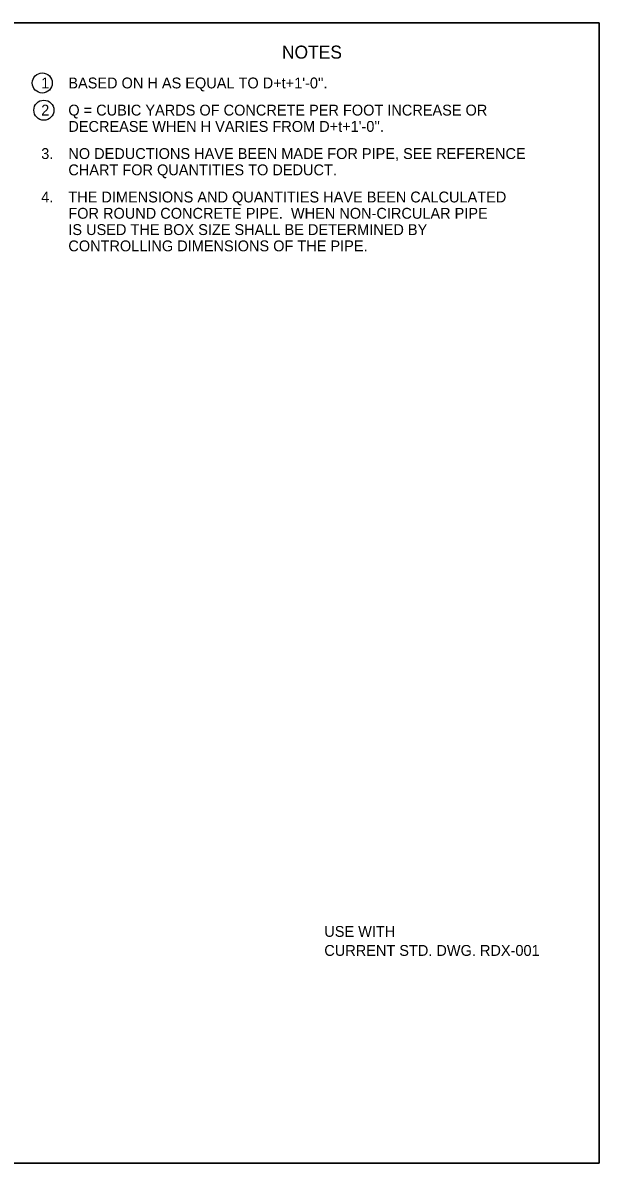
# Model space of a CAD drawing. Extents: x 1007 to 1035.5, y 1000.5 to 1021.5.
# Drawn here: x 1024.88 to 1035.5, y 1000.5 to 1021.5 of the extents above; entities that cross this region are included whole.
import ezdxf

# ---------------------------------------------------------------- set-up
doc = ezdxf.new("R2010")
doc.units = 0
for name, color, linetype in [('Level 1', 7, 'Continuous'), ('Level 10', 7, 'Continuous'), ('Level 11', 7, 'Continuous')]:
    doc.layers.add(name, color=color, linetype=linetype)

msp = doc.modelspace()

# ---------------------------------------------------------------- linework, layer by layer
at = {"layer": 'Level 1'}
for centre in [(1025.239, 1020.392), (1025.268, 1019.891)]:
    msp.add_circle(centre, 0.185, dxfattribs=at)
at = {"layer": 'Level 10'}
for p, q in [((1007, 1021.5), (1035.5, 1021.5)), ((1035.5, 1021.5), (1035.5, 1000.5)), ((1035.5, 1000.5), (1007, 1000.5))]:
    msp.add_line(p, q, dxfattribs=at)
at = {"layer": 'Level 11'}
msp.add_lwpolyline([(1007, 1000.5), (1035.5, 1000.5), (1035.5, 1021.5), (1007, 1021.5)], close=True, dxfattribs=at)

# ---------------------------------------------------------------- texts
at = {"layer": 'Level 1'}
for s, height, p in [('NOTES', 0.24, (1029.655, 1020.84)), ('1', 0.2, (1025.219, 1020.292)), ("BASED ON H AS EQUAL TO D+t+1'-0''.", 0.2, (1025.719, 1020.292)), ('2', 0.2, (1025.219, 1019.792)), ('Q = CUBIC YARDS OF CONCRETE PER FOOT INCREASE OR', 0.2, (1025.719, 1019.792)), ("DECREASE WHEN H VARIES FROM D+t+1'-0''.", 0.2, (1025.719, 1019.492)), ('3.', 0.2, (1025.219, 1018.992)), ('NO DEDUCTIONS HAVE BEEN MADE FOR PIPE, SEE REFERENCE', 0.2, (1025.719, 1018.992)), ('CHART FOR QUANTITIES TO DEDUCT.', 0.2, (1025.719, 1018.692)), ('4.', 0.2, (1025.219, 1018.192)), ('THE DIMENSIONS AND QUANTITIES HAVE BEEN CALCULATED', 0.2, (1025.719, 1018.192)), ('FOR ROUND CONCRETE PIPE.  WHEN NON-CIRCULAR PIPE', 0.2, (1025.719, 1017.892)), ('IS USED THE BOX SIZE SHALL BE DETERMINED BY', 0.2, (1025.719, 1017.592)), ('CONTROLLING DIMENSIONS OF THE PIPE.', 0.2, (1025.719, 1017.292)), ('USE WITH', 0.2, (1030.435, 1004.668)), ('CURRENT STD. DWG. RDX-001', 0.2, (1030.435, 1004.318))]:
    msp.add_text(s, height=height, dxfattribs=at).set_placement(p)

doc.saveas('drawing.dxf')
